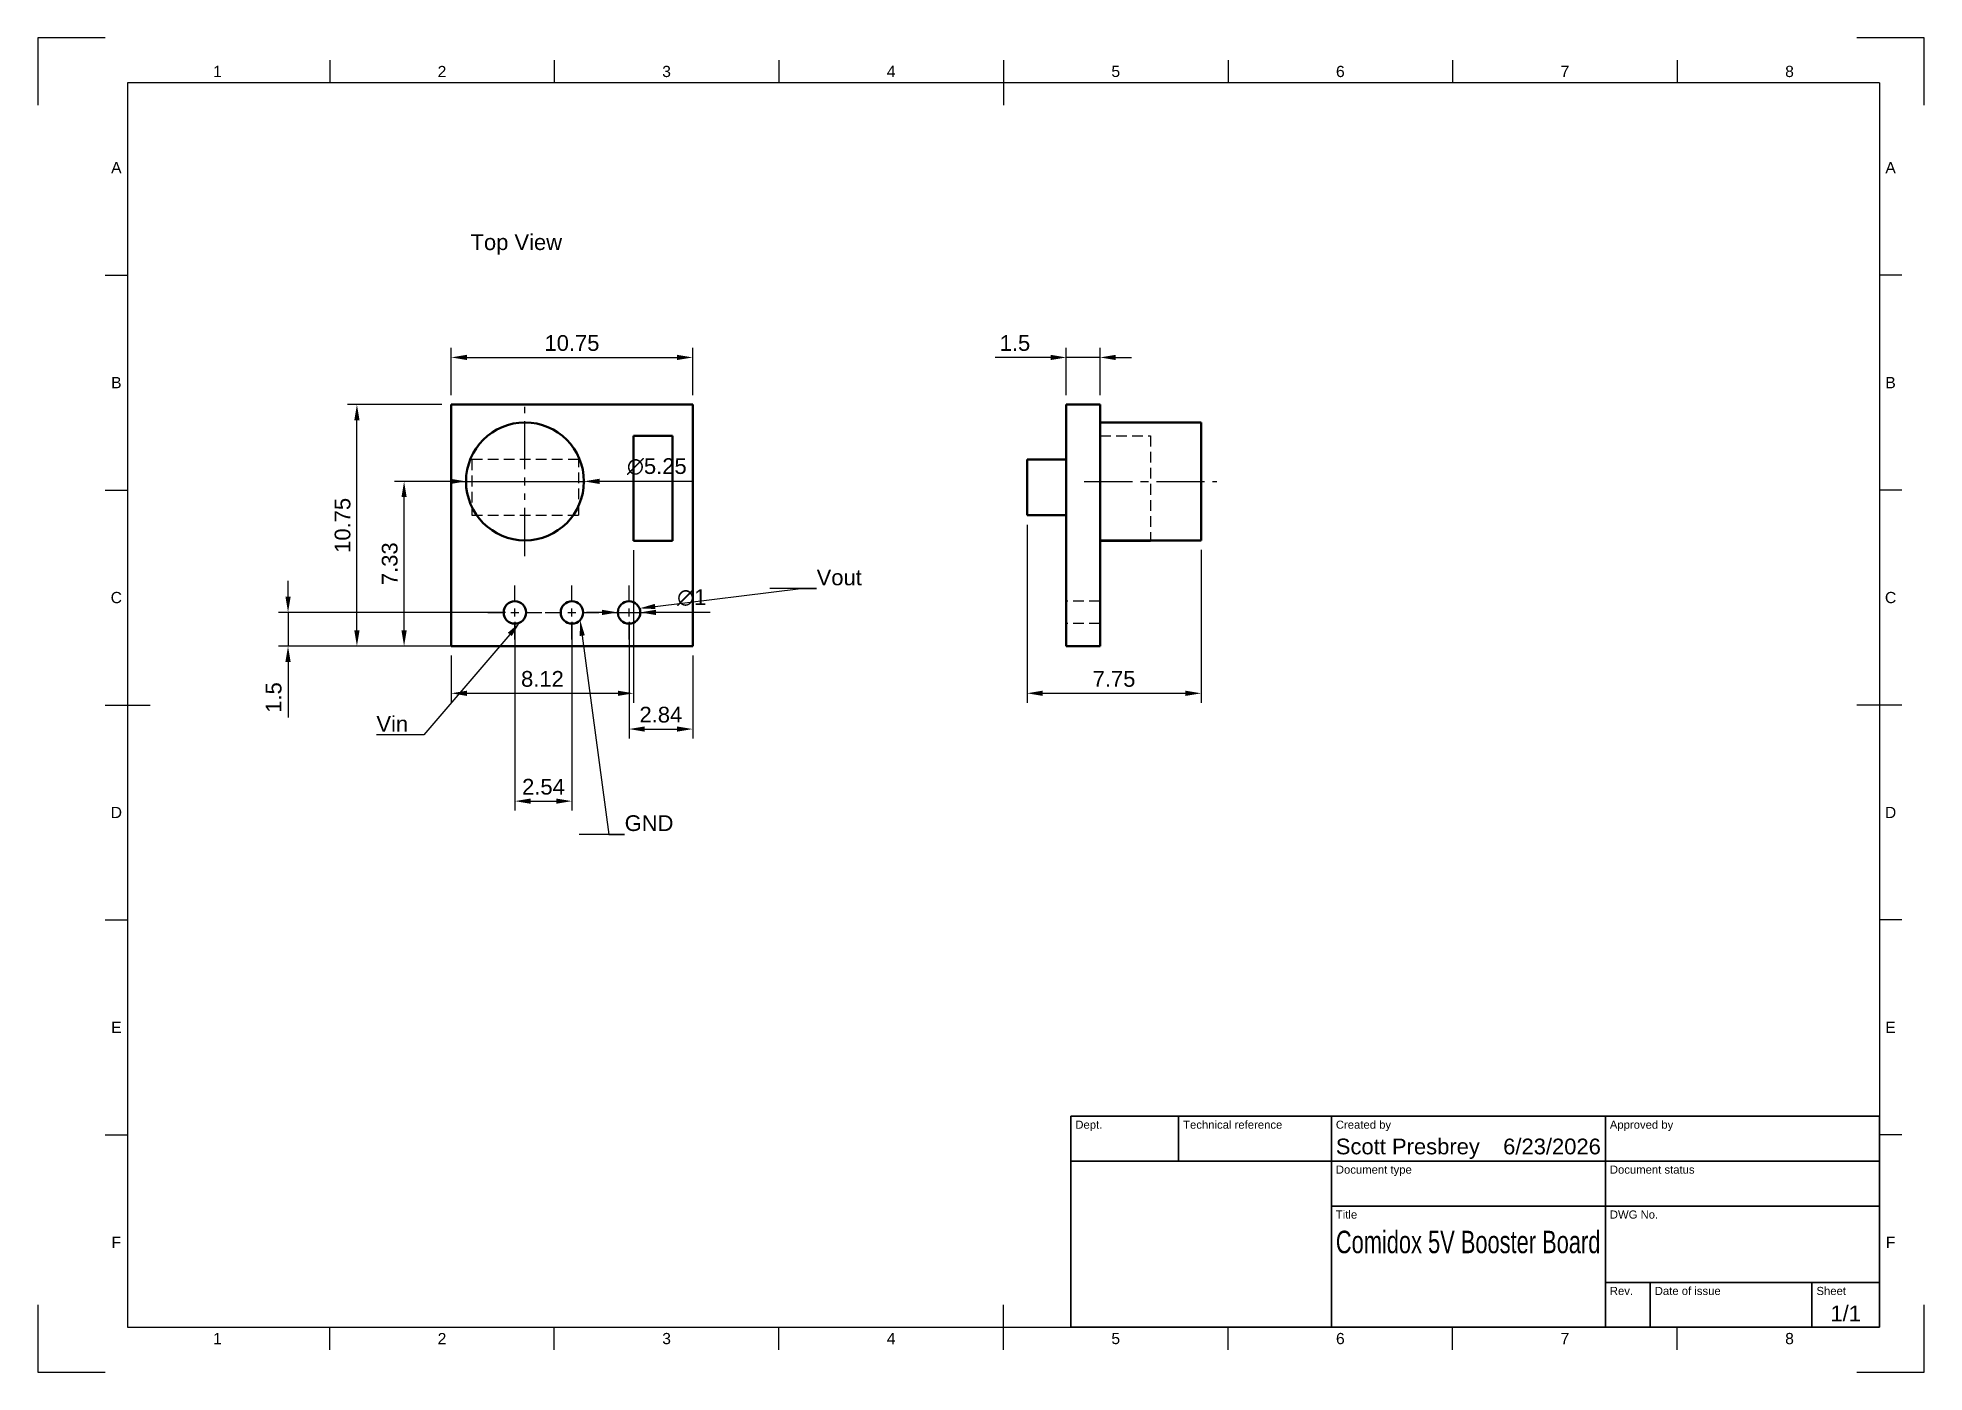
# Model space of a CAD drawing. Header units: millimetres. Extents: x 0 to 420, y 0 to 297.
import ezdxf
from ezdxf import colors
from ezdxf.entities.mleader import LeaderData, LeaderLine
from ezdxf.enums import TextEntityAlignment as Align
from ezdxf.math import Vec2, Vec3

# ---------------------------------------------------------------- set-up
doc = ezdxf.new("R2010")
doc.units = ezdxf.units.MM
doc.header["$LTSCALE"] = 0.75
doc.linetypes.add('CENTER2', pattern=[28.575, 19.05, -3.175, 3.175, -3.175])
doc.linetypes.add('HIDDEN2', pattern=[4.7625, 3.175, -1.5875])
for name, color, linetype, lineweight in [('BORDER', 7, 'Continuous', 25), ('FD_Dimensions', 7, 'Continuous', 25), ('Hidden', 7, 'HIDDEN2', 25), ('Leaders', 7, 'Continuous', 25), ('Notes', 7, 'Continuous', 25), ('Smart Centers', 7, 'CENTER2', 25), ('TITLEBLOCK', 7, 'Continuous', 35), ('Visible', 7, 'Continuous', 50)]:
    doc.layers.add(name, color=color, linetype=linetype, lineweight=lineweight)
doc.styles.add('FusionTitle', font='arial.ttf')
doc.styles.get("Standard").update_dxf_attribs({"font": 'arial.ttf'})
doc.dimstyles.new('Dim-ISO-25', dxfattribs={"dimtxt": 3.5, "dimasz": 3.5, "dimexe": 2.1, "dimexo": 2.1, "dimgap": 1.4, "dimtad": 1, "dimzin": 12, "dimdsep": 46, "dimtxsty": 'Standard', "dimcen": 0, "dimazin": 3, "dimtp": 0.1, "dimtm": 0.1, "dimtfac": 0.714286, "dimtmove": 0, "dimatfit": 3, "dimfxl": 1, "dimtzin": 12, "dimarcsym": 0})

# ---------------------------------------------------------------- blocks, each defined once
blk = doc.blocks.new('ISO_A3_SHEET')
at = {"layer": 'BORDER'}
for p, q in [((65, 292), (65, 287)), ((115, 292), (115, 287)), ((165, 292), (165, 287)), ((215, 292), (215, 282)), ((265, 292), (265, 287)), ((315, 292), (315, 287)), ((365, 292), (365, 287)), ((410, 287), (20, 287)), ((20, 287), (20, 10)), ((410, 287), (410, 10)), ((15, 244.16666), (20, 244.16666)), ((415, 244.16666), (410, 244.16666)), ((15, 196.33333), (20, 196.33333)), ((415, 196.33333), (410, 196.33333)), ((15, 148.5), (25, 148.5)), ((415, 148.5), (405, 148.5)), ((15, 100.66667), (20, 100.66667)), ((415, 100.66667), (410, 100.66667)), ((15, 52.83334), (20, 52.83334)), ((415, 52.83334), (410, 52.83334)), ((215, 5), (215, 15)), ((20, 10), (410, 10)), ((65, 5), (65, 10)), ((115, 5), (115, 10)), ((165, 5), (165, 10)), ((265, 5), (265, 10)), ((315, 5), (315, 10)), ((365, 5), (365, 10))]:
    blk.add_line(p, q, dxfattribs=at)
at = {"layer": 'Defpoints'}
for p, q in [((15, 297), (0, 297)), ((0, 297), (0, 282)), ((420, 297), (405, 297)), ((420, 282), (420, 297)), ((0, 15), (0, 0)), ((420, 0), (420, 15)), ((0, 0), (15, 0)), ((405, 0), (420, 0))]:
    blk.add_line(p, q, dxfattribs=at)
at = {"layer": 'BORDER', "style": 'FusionTitle'}
for s, p in [('1', (40, 289.5)), ('2', (90, 289.5)), ('3', (140, 289.5)), ('4', (190, 289.5)), ('5', (240, 289.5)), ('6', (290, 289.5)), ('7', (340, 289.5)), ('8', (390, 289.5)), ('A', (17.5, 268.08333)), ('A', (412.5, 268.08333)), ('B', (17.5, 220.25)), ('B', (412.5, 220.25)), ('C', (17.5, 172.41667)), ('C', (412.5, 172.41667)), ('D', (17.5, 124.58334)), ('D', (412.5, 124.58334)), ('E', (17.5, 76.75001)), ('E', (412.5, 76.75001)), ('F', (17.5, 28.91668)), ('F', (412.5, 28.91668)), ('1', (40, 7.5)), ('2', (90, 7.5)), ('3', (140, 7.5)), ('4', (190, 7.5)), ('5', (240, 7.5)), ('6', (290, 7.5)), ('7', (340, 7.5)), ('8', (390, 7.5))]:
    blk.add_text(s, height=2.5, dxfattribs=at).set_placement(p, align=Align.MIDDLE)
blk = doc.blocks.new('ISO_TITLEBLOCK')
at = {"layer": 'TITLEBLOCK'}
for p, q in [((0, 47), (-180, 47)), ((-180, 47), (-180, 0)), ((-156, 37), (-156, 47)), ((-122, 0), (-122, 47)), ((-61, 0), (-61, 47)), ((0, 0), (0, 47)), ((-180, 37), (0, 37)), ((-122, 27), (0, 27)), ((-61, 10), (0, 10)), ((-51, 0), (-51, 10)), ((-15, 0), (-15, 10)), ((-180, 0), (0, 0))]:
    blk.add_line(p, q, dxfattribs=at)
at = {"layer": 'TITLEBLOCK', "style": 'FusionTitle'}
for s, p in [('Dept.', (-179, 46)), ('Technical reference', (-155, 46)), ('Created by', (-121, 46)), ('Approved by', (-60, 46)), ('Document type', (-121, 36)), ('Document status', (-60, 36)), ('Title', (-121, 26)), ('DWG No.', (-60, 26)), ('Rev.', (-60, 9)), ('Date of issue', (-50, 9)), ('Sheet', (-14, 9))]:
    blk.add_text(s, height=1.8, dxfattribs=at).set_placement(p, align=Align.TOP_LEFT)
for tag, height, p in [('DEPT', 3.5, (-179, 42)), ('TECHNICAL_REFERENCE', 3.5, (-155, 42)), ('CREATED_BY', 3.5, (-121, 42)), ('APPROVED_BY', 3.5, (-60, 42)), ('DOCUMENT_TYPE', 3.5, (-121, 32)), ('DOCUMENT_STATUS', 3.5, (-60, 32)), ('TITLE_1', 5, (-121, 21.5)), ('TITLE_2', 5, (-121, 14)), ('TITLE_3', 5, (-121, 6.5)), ('DATE_OF_ISSUE', 3.5, (-50, 5))]:
    blk.add_attdef(tag, text='', height=height, dxfattribs=at).set_placement(p, align=Align.TOP_LEFT)
for tag, p in [('CREATED_DATE', (-62, 42)), ('APPROVED_DATE', (-0.99, 42))]:
    blk.add_attdef(tag, text='', height=3.5, dxfattribs=at).set_placement(p, align=Align.TOP_RIGHT)
for tag, height, p in [('DRAWING_NUMBER', 5, (-30.5, 19.75)), ('REV', 3.5, (-56, 4.85)), ('SHEET', 3.5, (-7.5, 4.85))]:
    blk.add_attdef(tag, text='', height=height, dxfattribs=at).set_placement(p, align=Align.TOP_CENTER)
blk = doc.blocks.new('*U5')
at = {"layer": 'Smart Centers', "color": 0, "ltscale": 0.75, "transparency": 16777216}
for p, q in [((0, 2.678906), (0, 16.625)), ((-16.625, 0), (-2.678906, 0)), ((2.678906, 0), (16.625, 0)), ((0, -16.625), (0, -2.678906))]:
    blk.add_line(p, q, dxfattribs=at)
at = {"layer": 'Smart Centers', "color": 0, "linetype": 'Continuous', "ltscale": 0.75, "transparency": 16777216}
for p, q in [((-0.892969, 0), (0.892969, 0)), ((0, -0.892969), (0, 0.892969))]:
    blk.add_line(p, q, dxfattribs=at)
blk = doc.blocks.new('*U6')
at = {"layer": 'Smart Centers', "color": 0, "ltscale": 0.75, "transparency": 16777216}
for p, q in [((0, 2.678906), (0, 6)), ((-6, 0), (-2.678906, 0)), ((2.678906, 0), (6, 0)), ((0, -6), (0, -2.678906))]:
    blk.add_line(p, q, dxfattribs=at)
at = {"layer": 'Smart Centers', "color": 0, "linetype": 'Continuous', "ltscale": 0.75, "transparency": 16777216}
for p, q in [((-0.892969, 0), (0.892969, 0)), ((0, -0.892969), (0, 0.892969))]:
    blk.add_line(p, q, dxfattribs=at)
blk = doc.blocks.new('*U7')
at = {"layer": 'Smart Centers', "color": 0, "ltscale": 0.75, "transparency": 16777216}
for p, q in [((0, 2.678906), (0, 6)), ((-6, 0), (-2.678906, 0)), ((2.678906, 0), (6, 0)), ((0, -6), (0, -2.678906))]:
    blk.add_line(p, q, dxfattribs=at)
at = {"layer": 'Smart Centers', "color": 0, "linetype": 'Continuous', "ltscale": 0.75, "transparency": 16777216}
for p, q in [((-0.892969, 0), (0.892969, 0)), ((0, -0.892969), (0, 0.892969))]:
    blk.add_line(p, q, dxfattribs=at)
blk = doc.blocks.new('*U8')
at = {"layer": 'Smart Centers', "color": 0, "ltscale": 0.75, "transparency": 16777216}
for p, q in [((0, 2.678906), (0, 6)), ((-6, 0), (-2.678906, 0)), ((2.678906, 0), (6, 0)), ((0, -6), (0, -2.678906))]:
    blk.add_line(p, q, dxfattribs=at)
at = {"layer": 'Smart Centers', "color": 0, "linetype": 'Continuous', "ltscale": 0.75, "transparency": 16777216}
for p, q in [((-0.892969, 0), (0.892969, 0)), ((0, -0.892969), (0, 0.892969))]:
    blk.add_line(p, q, dxfattribs=at)
blk = doc.blocks.new('*D21')
at = {"layer": 'Defpoints', "color": 0, "transparency": 16777216}
for p in [(145.812026, 225.85499), (92.062026, 215.35499), (145.812026, 215.35499)]:
    blk.add_point(p, dxfattribs=at)
at = {"layer": 'FD_Dimensions', "color": 0, "lineweight": -2, "transparency": 16777216}
for p, q in [((92.062026, 217.45499), (92.062026, 227.95499)), ((145.812026, 217.45499), (145.812026, 227.95499)), ((95.562026, 225.85499), (142.312026, 225.85499))]:
    blk.add_line(p, q, dxfattribs=at)
at = {"layer": 'FD_Dimensions', "color": 0, "transparency": 16777216}
for points in [[(95.562026, 226.438323), (95.562026, 225.271657), (92.062026, 225.85499)], [(142.312026, 226.438323), (142.312026, 225.271657), (145.812026, 225.85499)]]:
    blk.add_solid(points, dxfattribs=at)
at = {"layer": 'FD_Dimensions', "color": 0, "transparency": 16777216, "insert": (118.937026, 229.041995), "char_height": 3.5, "attachment_point": 5}
blk.add_mtext('10.75', dxfattribs=at)
blk = doc.blocks.new('*D22')
at = {"layer": 'Defpoints', "color": 0, "transparency": 16777216}
for p in [(71.062026, 215.35499), (92.062026, 215.35499), (92.062026, 161.60499)]:
    blk.add_point(p, dxfattribs=at)
at = {"layer": 'FD_Dimensions', "color": 0, "lineweight": -2, "transparency": 16777216}
for p, q in [((89.962026, 215.35499), (68.962026, 215.35499)), ((71.062026, 165.10499), (71.062026, 211.85499)), ((89.962026, 161.60499), (68.962026, 161.60499))]:
    blk.add_line(p, q, dxfattribs=at)
at = {"layer": 'FD_Dimensions', "color": 0, "transparency": 16777216}
for points in [[(70.478692, 211.85499), (71.645359, 211.85499), (71.062026, 215.35499)], [(70.478692, 165.10499), (71.645359, 165.10499), (71.062026, 161.60499)]]:
    blk.add_solid(points, dxfattribs=at)
at = {"layer": 'FD_Dimensions', "color": 0, "transparency": 16777216, "insert": (67.87502, 188.47999), "char_height": 3.5, "attachment_point": 5, "rotation": 90}
blk.add_mtext('10.75', dxfattribs=at)
blk = doc.blocks.new('*D23')
at = {"layer": 'Defpoints', "color": 0, "transparency": 16777216}
for p in [(106.237026, 169.10499), (118.937026, 169.10499), (118.937026, 127.10499)]:
    blk.add_point(p, dxfattribs=at)
at = {"layer": 'FD_Dimensions', "color": 0, "lineweight": -2, "transparency": 16777216}
for p, q in [((106.237026, 167.00499), (106.237026, 125.00499)), ((118.937026, 167.00499), (118.937026, 125.00499)), ((109.737026, 127.10499), (115.437026, 127.10499))]:
    blk.add_line(p, q, dxfattribs=at)
at = {"layer": 'FD_Dimensions', "color": 0, "transparency": 16777216}
for points in [[(109.737026, 127.688323), (109.737026, 126.521657), (106.237026, 127.10499)], [(115.437026, 127.688323), (115.437026, 126.521657), (118.937026, 127.10499)]]:
    blk.add_solid(points, dxfattribs=at)
at = {"layer": 'FD_Dimensions', "color": 0, "transparency": 16777216, "insert": (112.587026, 130.291995), "char_height": 3.5, "attachment_point": 5}
blk.add_mtext('2.54', dxfattribs=at)
blk = doc.blocks.new('*D24')
at = {"layer": 'Defpoints', "color": 0, "transparency": 16777216}
for p in [(106.237026, 169.10499), (55.72687, 161.60499), (145.812026, 161.60499)]:
    blk.add_point(p, dxfattribs=at)
at = {"layer": 'FD_Dimensions', "color": 0, "lineweight": -2, "transparency": 16777216}
for p, q in [((55.72687, 172.60499), (55.72687, 176.10499)), ((104.137026, 169.10499), (53.62687, 169.10499)), ((55.72687, 169.10499), (55.72687, 161.60499)), ((143.712026, 161.60499), (53.62687, 161.60499)), ((55.72687, 158.10499), (55.72687, 145.736095))]:
    blk.add_line(p, q, dxfattribs=at)
at = {"layer": 'FD_Dimensions', "color": 0, "transparency": 16777216}
for points in [[(55.143536, 172.60499), (56.310203, 172.60499), (55.72687, 169.10499)], [(55.143536, 158.10499), (56.310203, 158.10499), (55.72687, 161.60499)]]:
    blk.add_solid(points, dxfattribs=at)
at = {"layer": 'FD_Dimensions', "color": 0, "transparency": 16777216, "insert": (52.539864, 150.170542), "char_height": 3.5, "attachment_point": 5, "rotation": 90}
blk.add_mtext('1.5', dxfattribs=at)
blk = doc.blocks.new('*D25')
at = {"layer": 'Defpoints', "color": 0, "transparency": 16777216}
for p in [(131.637026, 169.10499), (145.812026, 161.60499), (145.812026, 143.145694)]:
    blk.add_point(p, dxfattribs=at)
at = {"layer": 'FD_Dimensions', "color": 0, "lineweight": -2, "transparency": 16777216}
for p, q in [((131.637026, 167.00499), (131.637026, 141.045694)), ((145.812026, 159.50499), (145.812026, 141.045694)), ((135.137026, 143.145694), (142.312026, 143.145694))]:
    blk.add_line(p, q, dxfattribs=at)
at = {"layer": 'FD_Dimensions', "color": 0, "transparency": 16777216}
for points in [[(135.137026, 143.729028), (135.137026, 142.562361), (131.637026, 143.145694)], [(142.312026, 143.729028), (142.312026, 142.562361), (145.812026, 143.145694)]]:
    blk.add_solid(points, dxfattribs=at)
at = {"layer": 'FD_Dimensions', "color": 0, "transparency": 16777216, "insert": (138.724526, 146.3327), "char_height": 3.5, "attachment_point": 5}
blk.add_mtext('2.84', dxfattribs=at)
blk = doc.blocks.new('*U14')
at = {"layer": 'Smart Centers', "color": 0, "ltscale": 0.75, "transparency": 16777216}
blk.add_line((-14.75, 0), (14.75, 0), dxfattribs=at)
blk = doc.blocks.new('*D26')
at = {"layer": 'Defpoints', "color": 0, "transparency": 16777216}
for p in [(220.245765, 190.731399), (258.995765, 185.144835), (258.995765, 151.10499)]:
    blk.add_point(p, dxfattribs=at)
at = {"layer": 'FD_Dimensions', "color": 0, "lineweight": -2, "transparency": 16777216}
for p, q in [((220.245765, 188.631399), (220.245765, 149.00499)), ((258.995765, 183.044835), (258.995765, 149.00499)), ((223.745765, 151.10499), (255.495765, 151.10499))]:
    blk.add_line(p, q, dxfattribs=at)
at = {"layer": 'FD_Dimensions', "color": 0, "transparency": 16777216}
for points in [[(223.745765, 151.688323), (223.745765, 150.521657), (220.245765, 151.10499)], [(255.495765, 151.688323), (255.495765, 150.521657), (258.995765, 151.10499)]]:
    blk.add_solid(points, dxfattribs=at)
at = {"layer": 'FD_Dimensions', "color": 0, "transparency": 16777216, "insert": (239.620765, 154.284833), "char_height": 3.5, "attachment_point": 5}
blk.add_mtext('7.75', dxfattribs=at)
blk = doc.blocks.new('*D27')
at = {"layer": 'Defpoints', "color": 0, "transparency": 16777216}
for p in [(129.137026, 169.10499), (134.137026, 169.10499)]:
    blk.add_point(p, dxfattribs=at)
at = {"layer": 'FD_Dimensions', "color": 0, "lineweight": -2, "transparency": 16777216}
for p, q in [((125.637026, 169.10499), (122.137026, 169.10499)), ((129.137026, 169.10499), (134.137026, 169.10499)), ((149.714652, 169.10499), (137.637026, 169.10499))]:
    blk.add_line(p, q, dxfattribs=at)
at = {"layer": 'FD_Dimensions', "color": 0, "transparency": 16777216}
for points in [[(125.637026, 169.688323), (125.637026, 168.521657), (129.137026, 169.10499)], [(137.637026, 169.688323), (137.637026, 168.521657), (134.137026, 169.10499)]]:
    blk.add_solid(points, dxfattribs=at)
at = {"layer": 'FD_Dimensions', "color": 0, "transparency": 16777216, "insert": (145.601316, 172.389881), "char_height": 3.5, "attachment_point": 5}
blk.add_mtext('∅1', dxfattribs=at)
blk = doc.blocks.new('*D28')
at = {"layer": 'Defpoints', "color": 0, "transparency": 16777216}
for p in [(95.351684, 198.269835), (121.601684, 198.269835)]:
    blk.add_point(p, dxfattribs=at)
at = {"layer": 'FD_Dimensions', "color": 0, "lineweight": -2, "transparency": 16777216}
for p, q in [((91.851684, 198.269835), (88.351684, 198.269835)), ((95.351684, 198.269835), (121.601684, 198.269835)), ((145.686984, 198.269835), (125.101684, 198.269835))]:
    blk.add_line(p, q, dxfattribs=at)
at = {"layer": 'FD_Dimensions', "color": 0, "transparency": 16777216}
for points in [[(91.851684, 198.853168), (91.851684, 197.686501), (95.351684, 198.269835)], [(125.101684, 198.853168), (125.101684, 197.686501), (121.601684, 198.269835)]]:
    blk.add_solid(points, dxfattribs=at)
at = {"layer": 'FD_Dimensions', "color": 0, "transparency": 16777216, "insert": (137.82416, 201.554726), "char_height": 3.5, "attachment_point": 5}
blk.add_mtext('∅5.25', dxfattribs=at)
blk = doc.blocks.new('*D29')
at = {"layer": 'Defpoints', "color": 0, "transparency": 16777216}
for p in [(132.656822, 185.031547), (92.062026, 161.60499), (132.656822, 151.10499)]:
    blk.add_point(p, dxfattribs=at)
at = {"layer": 'FD_Dimensions', "color": 0, "lineweight": -2, "transparency": 16777216}
for p, q in [((132.656822, 182.931547), (132.656822, 149.00499)), ((92.062026, 159.50499), (92.062026, 149.00499)), ((95.562026, 151.10499), (129.156822, 151.10499))]:
    blk.add_line(p, q, dxfattribs=at)
at = {"layer": 'FD_Dimensions', "color": 0, "transparency": 16777216}
for points in [[(95.562026, 151.688323), (95.562026, 150.521657), (92.062026, 151.10499)], [(129.156822, 151.688323), (129.156822, 150.521657), (132.656822, 151.10499)]]:
    blk.add_solid(points, dxfattribs=at)
at = {"layer": 'FD_Dimensions', "color": 0, "transparency": 16777216, "insert": (112.359424, 154.291995), "char_height": 3.5, "attachment_point": 5}
blk.add_mtext('8.12', dxfattribs=at)
blk = doc.blocks.new('*D30')
at = {"layer": 'Defpoints', "color": 0, "transparency": 16777216}
for p in [(81.562026, 198.269835), (91.851684, 198.269835), (92.062026, 161.60499)]:
    blk.add_point(p, dxfattribs=at)
at = {"layer": 'FD_Dimensions', "color": 0, "lineweight": -2, "transparency": 16777216}
for p, q in [((89.751684, 198.269835), (79.462026, 198.269835)), ((81.562026, 165.10499), (81.562026, 194.769835)), ((89.962026, 161.60499), (79.462026, 161.60499))]:
    blk.add_line(p, q, dxfattribs=at)
at = {"layer": 'FD_Dimensions', "color": 0, "transparency": 16777216}
for points in [[(80.978692, 194.769835), (82.145359, 194.769835), (81.562026, 198.269835)], [(80.978692, 165.10499), (82.145359, 165.10499), (81.562026, 161.60499)]]:
    blk.add_solid(points, dxfattribs=at)
at = {"layer": 'FD_Dimensions', "color": 0, "transparency": 16777216, "insert": (78.373826, 179.937412), "char_height": 3.5, "attachment_point": 5, "rotation": 90}
blk.add_mtext('7.33', dxfattribs=at)
blk = doc.blocks.new('*D31')
at = {"layer": 'Defpoints', "color": 0, "transparency": 16777216}
for p in [(228.995765, 225.85499), (228.995765, 215.35499), (236.495765, 215.35499)]:
    blk.add_point(p, dxfattribs=at)
at = {"layer": 'FD_Dimensions', "color": 0, "lineweight": -2, "transparency": 16777216}
for p, q in [((228.995765, 217.45499), (228.995765, 227.95499)), ((236.495765, 217.45499), (236.495765, 227.95499)), ((225.495765, 225.85499), (213.12687, 225.85499)), ((236.495765, 225.85499), (228.995765, 225.85499)), ((239.995765, 225.85499), (243.495765, 225.85499))]:
    blk.add_line(p, q, dxfattribs=at)
at = {"layer": 'FD_Dimensions', "color": 0, "transparency": 16777216}
for points in [[(225.495765, 226.438323), (225.495765, 225.271657), (228.995765, 225.85499)], [(239.995765, 226.438323), (239.995765, 225.271657), (236.495765, 225.85499)]]:
    blk.add_solid(points, dxfattribs=at)
at = {"layer": 'FD_Dimensions', "color": 0, "transparency": 16777216, "insert": (217.561317, 229.041995), "char_height": 3.5, "attachment_point": 5}
blk.add_mtext('1.5', dxfattribs=at)

msp = doc.modelspace()

# ---------------------------------------------------------------- linework, layer by layer
at = {"layer": 'Hidden', "extrusion": (1, -2e-16, 2.966e-13)}
for p, q in [((236.495765, 208.401177), (247.745765, 208.401177)), ((247.745765, 208.401177), (247.745765, 185.144835)), ((236.495765, 171.60499), (228.995765, 171.60499)), ((236.495765, 166.60499), (228.995765, 166.60499))]:
    msp.add_line(p, q, dxfattribs=at)
at = {"layer": 'Hidden'}
for p, q in [((120.437965, 203.114151), (96.610548, 203.114151)), ((96.610548, 203.114151), (96.610548, 190.731399)), ((120.437965, 190.731399), (120.437965, 203.114151)), ((96.610548, 190.731399), (120.437965, 190.731399))]:
    msp.add_line(p, q, dxfattribs=at)
at = {"layer": 'Visible'}
for p, q in [((92.062026, 215.35499), (145.812026, 215.35499)), ((92.062026, 161.60499), (92.062026, 215.35499)), ((145.812026, 215.35499), (145.812026, 161.60499)), ((132.656822, 208.401177), (132.656822, 185.031547)), ((141.302234, 208.401177), (132.656822, 208.401177)), ((141.302234, 185.031547), (141.302234, 208.401177)), ((132.656822, 185.031547), (141.302234, 185.031547)), ((145.812026, 161.60499), (92.062026, 161.60499))]:
    msp.add_line(p, q, dxfattribs=at)
at = {"layer": 'Visible', "extrusion": (1, -2e-16, 2.966e-13)}
for p, q in [((236.495765, 215.35499), (228.995765, 215.35499)), ((228.995765, 161.60499), (228.995765, 215.35499)), ((236.495765, 161.60499), (236.495765, 215.35499)), ((236.495765, 211.394835), (258.995765, 211.394835)), ((258.995765, 185.144835), (258.995765, 211.394835)), ((228.995765, 203.114151), (220.245765, 203.114151)), ((220.245765, 190.731399), (220.245765, 203.114151)), ((228.995765, 190.731399), (220.245765, 190.731399)), ((236.495765, 185.144835), (258.995765, 185.144835)), ((236.495765, 185.031547), (247.745765, 185.031547)), ((247.745765, 185.144835), (247.745765, 185.031547)), ((236.495765, 161.60499), (228.995765, 161.60499))]:
    msp.add_line(p, q, dxfattribs=at)
at = {"layer": 'Visible'}
msp.add_circle((108.476684, 198.269835), 13.125, dxfattribs=at)
at = {"layer": 'Visible', "extrusion": (0, 0, -1)}
for centre in [(-106.237026, 169.10499), (-118.937026, 169.10499), (-131.637026, 169.10499)]:
    msp.add_circle(centre, 2.5, dxfattribs=at)

# ---------------------------------------------------------------- block references
at = {"layer": 'BORDER'}
msp.add_blockref('ISO_A3_SHEET', (0, 0), dxfattribs=at)
at = {"layer": 'Smart Centers', "ltscale": 0.75}
for name, p in [('*U5', (108.476684, 198.269835)), ('*U14', (247.745765, 198.269835)), ('*U8', (106.237026, 169.10499)), ('*U7', (118.937026, 169.10499)), ('*U6', (131.637026, 169.10499))]:
    msp.add_blockref(name, p, dxfattribs=at)
at = {"layer": 'TITLEBLOCK'}
ref = msp.add_blockref('ISO_TITLEBLOCK', (410, 10), dxfattribs=at)
ref.add_attrib('CREATED_DATE', '6/23/2026', dxfattribs={"height": 3.5, "style": 'FusionTitle'}).set_placement((348, 52), align=Align.TOP_RIGHT)
ref.add_attrib('SHEET', '1/1', dxfattribs={"height": 3.5, "style": 'FusionTitle'}).set_placement((402.5, 14.85), align=Align.TOP_CENTER)
ref.add_attrib('TITLE_1', 'Comidox 5V Booster Board', dxfattribs={"height": 5, "style": 'FusionTitle', "width": 0.695872}).set_placement((289, 31.5), align=Align.TOP_LEFT)
ref.add_attrib('CREATED_BY', 'Scott Presbrey', dxfattribs={"height": 3.5, "style": 'FusionTitle'}).set_placement((289, 52), align=Align.TOP_LEFT)

# ---------------------------------------------------------------- texts
at = {"layer": 'Notes', "insert": (96.352229, 253.252144), "char_height": 3.5, "attachment_point": 1}
msp.add_mtext_dynamic_manual_height_columns('Top View', width=46.809499, gutter_width=17.5, heights=[0], dxfattribs=at)

# ---------------------------------------------------------------- dimensions: what is measured, and where the dimension line sits
at = {"layer": 'FD_Dimensions'}
for p1, p2, distance, picture, middle in [((92.062026, 215.35499), (145.812026, 215.35499), 10.5, '*D21', (118.937026, 229.041995)), ((236.495765, 215.35499), (228.995765, 215.35499), -10.5, '*D31', (217.561317, 229.041995)), ((92.062026, 161.60499), (92.062026, 215.35499), 21, '*D22', (67.87502, 188.47999)), ((106.237026, 169.10499), (118.937026, 169.10499), -42, '*D23', (112.587026, 130.291995))]:
    dim = msp.add_aligned_dim(p1=p1, p2=p2, distance=distance, dimstyle='Dim-ISO-25', override={"dimlfac": 0.2, "dimclrd": 0, "dimclre": 0}, dxfattribs=at)
    dim.commit()
    dim.dimension.update_dxf_attribs({"geometry": picture, "text_midpoint": middle})
for p1, p2, picture, middle in [((95.351684, 198.269835), (121.601684, 198.269835), '*D28', (137.82416, 198.269835)), ((129.137026, 169.10499), (134.137026, 169.10499), '*D27', (145.601316, 169.10499))]:
    dim = msp.add_diameter_dim_2p(p1=p1, p2=p2, dimstyle='Dim-ISO-25', override={"dimlfac": 0.2}, dxfattribs=at)
    dim.commit()
    dim.dimension.update_dxf_attribs({"geometry": picture, "text_midpoint": middle, "dimtype": 163})
for base, p1, p2, angle, picture, middle in [((81.562026, 198.269835), (92.062026, 161.60499), (91.851684, 198.269835), 90, '*D30', (78.373826, 179.937412)), ((55.72687, 161.60499), (106.237026, 169.10499), (145.812026, 161.60499), 270, '*D24', (52.539864, 150.170542))]:
    dim = msp.add_linear_dim(base=base, p1=p1, p2=p2, angle=angle, dimstyle='Dim-ISO-25', override={"dimlfac": 0.2}, dxfattribs=at)
    dim.commit()
    dim.dimension.update_dxf_attribs({"geometry": picture, "text_midpoint": middle})
for base, p1, p2, override, picture, middle in [((258.995765, 151.10499), (220.245765, 190.731399), (258.995765, 185.144835), {"dimlfac": 0.2}, '*D26', (239.620765, 154.284833)), ((132.656822, 151.10499), (92.062026, 161.60499), (132.656822, 185.031547), {"dimlfac": 0.2}, '*D29', (112.359424, 154.291995)), ((145.812026, 143.145694), (131.637026, 169.10499), (145.812026, 161.60499), {"dimlfac": 0.2, "dimclrd": 0, "dimclre": 0}, '*D25', (138.724526, 146.3327))]:
    dim = msp.add_linear_dim(base=base, p1=p1, p2=p2, dimstyle='Dim-ISO-25', override=override, dxfattribs=at)
    dim.commit()
    dim.dimension.update_dxf_attribs({"geometry": picture, "text_midpoint": middle})

# ---------------------------------------------------------------- leaders
at = {"layer": 'Leaders'}
ml = msp.add_multileader_mtext('Standard', dxfattribs=at)
ml.set_content('Vout', color=256)
ml.set_leader_properties()
ml.build(insert=Vec2(0, 0))
ml.multileader.update_dxf_attribs({"text_left_attachment_type": 5, "text_right_attachment_type": 5, "dogleg_length": 3.5, "arrow_head_size": 3.5})
ctx = ml.context
ctx.base_point, ctx.char_height, ctx.arrow_head_size, ctx.landing_gap_size, ctx.plane_origin = Vec3(173.409519, 174.448041), 3.5, 3.5, 0, Vec3(133.969396, 170.005016)
ctx.left_attachment, ctx.right_attachment = 5, 5
notes = []
notes.append((ctx, [(0, (1, 1, 0), (169.909519, 174.448041), (1, 0), 3.5, [(0, [(133.969396, 170.005016)], 0, [])])]))
ctx.mtext.insert, ctx.mtext.flow_direction = Vec3(173.409519, 178.648041), 5
ml = msp.add_multileader_mtext('Standard', dxfattribs=at)
ml.set_content('Vin', color=256)
ml.set_leader_properties()
ml.build(insert=Vec2(0, 0))
ml.multileader.update_dxf_attribs({"text_left_attachment_type": 5, "text_right_attachment_type": 5, "dogleg_length": 3.5, "arrow_head_size": 3.5})
ctx = ml.context
ctx.base_point, ctx.char_height, ctx.arrow_head_size, ctx.landing_gap_size, ctx.plane_origin = Vec3(75.760467, 141.836471), 3.5, 3.5, 0, Vec3(107.378224, 166.880655)
ctx.left_attachment, ctx.right_attachment, ctx.text_align_type = 5, 5, 2
notes.append((ctx, [(0, (1, 1, 0), (85.969199, 141.836471), (-1, 0), 3.5, [(0, [(107.378224, 166.880655)], 0, [])])]))
ctx.mtext.insert, ctx.mtext.alignment, ctx.mtext.flow_direction = Vec3(82.469199, 146.036471), 3, 5
ml = msp.add_multileader_mtext('Standard', dxfattribs=at)
ml.set_content('GND', color=256)
ml.set_leader_properties()
ml.build(insert=Vec2(0, 0))
ml.multileader.update_dxf_attribs({"text_left_attachment_type": 5, "text_right_attachment_type": 5, "dogleg_length": 3.5, "arrow_head_size": 3.5})
ctx = ml.context
ctx.base_point, ctx.char_height, ctx.arrow_head_size, ctx.landing_gap_size, ctx.plane_origin = Vec3(130.665441, 119.698689), 3.5, 3.5, 0, Vec3(120.760852, 167.395119)
ctx.left_attachment, ctx.right_attachment = 5, 5
notes.append((ctx, [(0, (1, 1, 0), (127.165441, 119.698689), (1, 0), 3.5, [(0, [(120.760852, 167.395119)], 0, [])])]))
ctx.mtext.insert, ctx.mtext.flow_direction = Vec3(130.665441, 123.958375), 5
for ctx, leaders in notes:
    for number, flags, end, landing, length, lines in leaders:
        leader = LeaderData()
        leader.index, (leader.has_last_leader_line, leader.has_dogleg_vector, leader.attachment_direction) = number, flags
        leader.last_leader_point, leader.dogleg_vector, leader.dogleg_length = Vec3(end), Vec3(landing), length
        for number, points, colour, breaks in lines:
            line = LeaderLine()
            line.index, line.vertices, line.color, line.breaks = number, Vec3.list(points), colors.encode_raw_color(colour), breaks
            leader.lines.append(line)
        ctx.leaders.append(leader)

doc.saveas('drawing.dxf')
